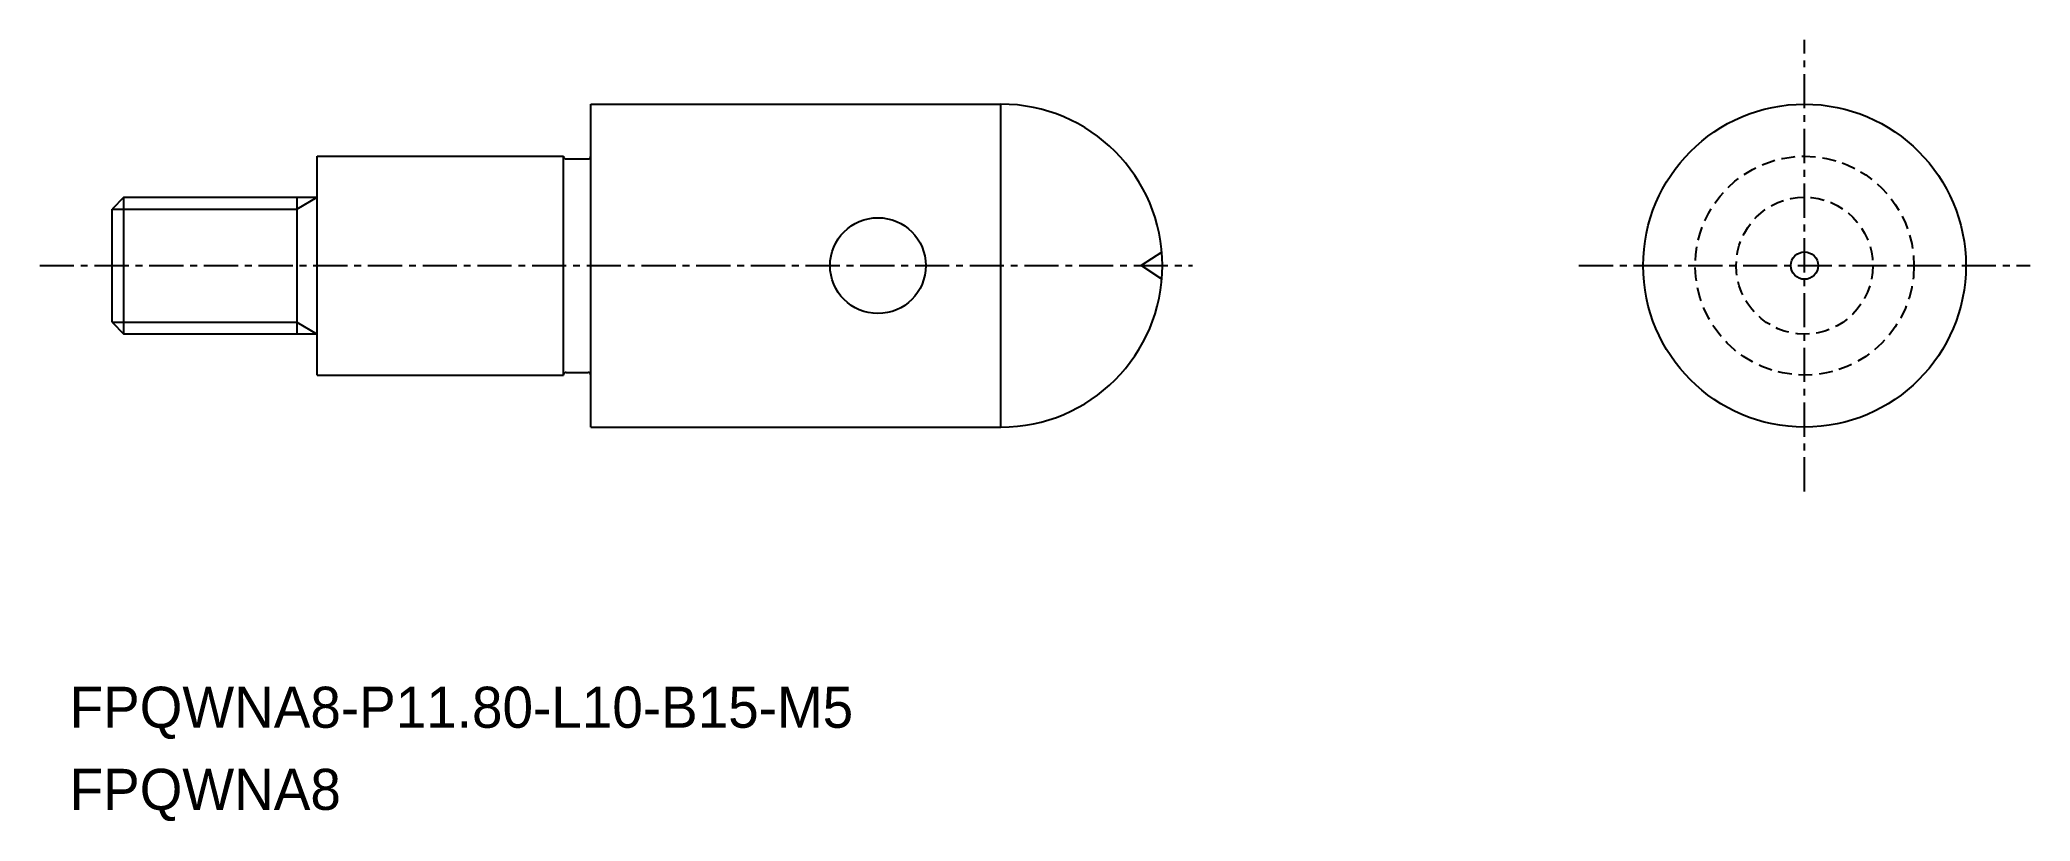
# Model space of a CAD drawing. Extents: x -1865.5 to -1792.7, y -504.5 to -475.9.
import ezdxf

# ---------------------------------------------------------------- set-up
doc = ezdxf.new("R2010")
doc.units = 0
doc.linetypes.add('CENTER', pattern=[2, 1.25, -0.25, 0.25, -0.25])
doc.linetypes.add('DASHED', pattern=[0.75, 0.5, -0.25])
doc.layers.get('0').update_dxf_attribs({"linetype": 'CONTINUOUS'})
doc.layers.add('CENTER', color=1, linetype='CENTER')

msp = doc.modelspace()

# ---------------------------------------------------------------- linework, layer by layer
for p, q in [((-1845.357, -480.178), (-1845.357, -478.278)), ((-1845.357, -478.278), (-1830.357, -478.278)), ((-1830.357, -490.078), (-1830.357, -478.278)), ((-1855.357, -488.178), (-1855.357, -480.178)), ((-1855.357, -480.178), (-1846.357, -480.178)), ((-1846.357, -488.178), (-1846.357, -480.178)), ((-1846.257, -480.278), (-1845.457, -480.278)), ((-1845.357, -488.178), (-1845.357, -480.178)), ((-1855.357, -488.178), (-1846.357, -488.178)), ((-1846.257, -488.078), (-1845.457, -488.078)), ((-1845.357, -490.078), (-1845.357, -488.178)), ((-1845.357, -490.078), (-1830.357, -490.078))]:
    msp.add_line(p, q)
at = {"color": 7, "linetype": 'CONTINUOUS'}
for p, q in [((-1862.424, -481.678), (-1862.857, -482.111)), ((-1862.424, -481.678), (-1855.357, -481.678)), ((-1862.424, -486.678), (-1862.424, -481.678)), ((-1856.107, -481.678), (-1856.107, -486.678)), ((-1862.857, -486.245), (-1862.857, -482.111)), ((-1862.857, -486.245), (-1862.424, -486.678)), ((-1855.357, -486.678), (-1862.424, -486.678))]:
    msp.add_line(p, q, dxfattribs=at)
at = {"color": 3, "linetype": 'CONTINUOUS'}
for p, q in [((-1856.107, -482.111), (-1855.357, -481.678)), ((-1862.857, -482.111), (-1856.107, -482.111)), ((-1862.857, -486.245), (-1856.107, -486.245)), ((-1856.107, -486.245), (-1855.357, -486.678))]:
    msp.add_line(p, q, dxfattribs=at)
at = {"color": 3}
for p in [(-1824.475, -483.691), (-1824.475, -484.666)]:
    msp.add_line(p, (-1825.227, -484.178), dxfattribs=at)
for centre, radius in [((-1800.977, -484.178), 5.9), ((-1834.857, -484.178), 1.75), ((-1800.977, -484.178), 0.5)]:
    msp.add_circle(centre, radius)
at = {"color": 3, "linetype": 'DASHED'}
for radius in [4, 2.5]:
    msp.add_circle((-1800.977, -484.178), radius, dxfattribs=at)
for centre, radius, start, end in [((-1830.357, -484.178), 5.9, 270, 90), ((-1846.257, -480.178), 0.1, 180, 270), ((-1845.457, -480.178), 0.1, 270, 0), ((-1846.257, -488.178), 0.1, 90, 180), ((-1845.457, -488.178), 0.1, 0, 90)]:
    msp.add_arc(centre, radius, start, end)
at = {"layer": 'CENTER', "color": 1, "linetype": 'CENTER'}
for p, q in [((-1800.977, -492.428), (-1800.977, -475.928)), ((-1865.501, -484.178), (-1823.357, -484.178)), ((-1809.227, -484.178), (-1792.727, -484.178))]:
    msp.add_line(p, q, dxfattribs=at)

# ---------------------------------------------------------------- texts
for s, p in [('FPQWNA8-P11.80-L10-B15-M5', (-1864.411, -501.061)), ('FPQWNA8', (-1864.411, -504.061))]:
    msp.add_text(s, height=1.5).set_placement(p)

doc.saveas('drawing.dxf')
